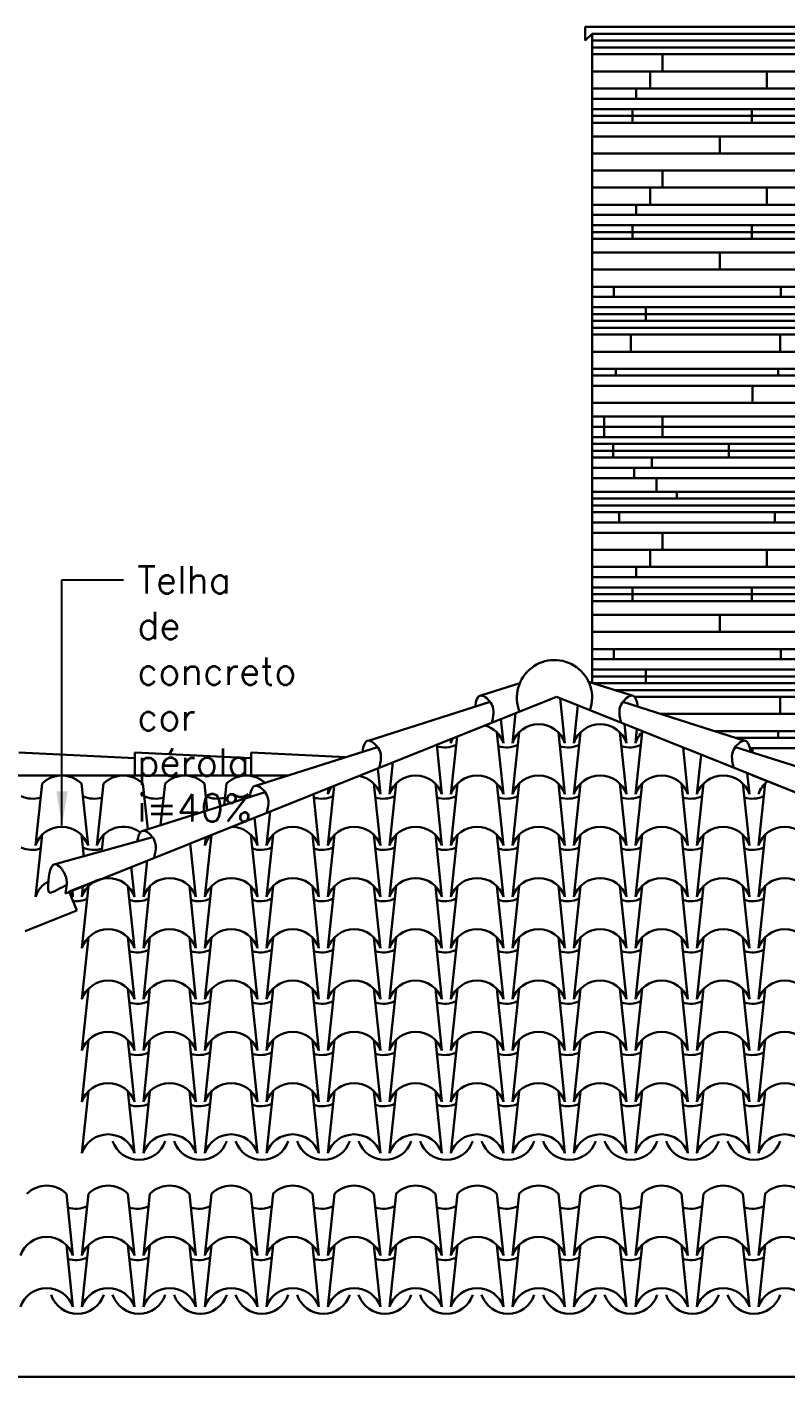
# Model space of a CAD drawing. Header units: millimetres. Extents: x -4228 to 27092, y -6721 to 984.
# Drawn here: x 23478.1 to 23699.9, y -2245 to -1850 of the extents above; entities that cross this region are included whole.
import ezdxf

# ---------------------------------------------------------------- set-up
doc = ezdxf.new("R2010")
doc.units = ezdxf.units.MM
doc.header["$LTSCALE"] = 50
for name, color, linetype in [('estruturametalica', 2, 'Continuous'), ('PAREDES3', 2, 'Continuous'), ('pedras', 2, 'Continuous'), ('PENA24', 24, 'Continuous'), ('PENA_01', 3, 'Continuous'), ('QLEADER', 7, 'Continuous'), ('telhas', 3, 'Continuous')]:
    doc.layers.add(name, color=color, linetype=linetype)
doc.styles.add('ROMANS', font='romans.shx')
doc.dimstyles.new('LEADER_50', dxfattribs={"dimscale": 0, "dimtxt": 8, "dimasz": 10, "dimexe": 10, "dimexo": 5, "dimgap": 4, "dimtad": 0, "dimdec": 0, "dimzin": 1, "dimdsep": 46, "dimtxsty": 'ROMANS', "dimcen": 10, "dimdle": 10, "dimclrd": 9, "dimclre": 9, "dimclrt": 7, "dimaunit": 1, "dimadec": 0, "dimazin": 0, "dimtm": 1e-09, "dimtfac": 1, "dimtdec": 0, "dimtmove": 2, "dimatfit": 3, "dimfxl": 1, "dimtolj": 1, "dimtzin": 0, "dimarcsym": 0})

msp = doc.modelspace()

# ---------------------------------------------------------------- linework, layer by layer
at = {"layer": 'estruturametalica', "color": 3, "linetype": 'Continuous', "lineweight": 30}
for p, q in [((23498.79, -2099.58), (23490.43, -2102.92)), ((23490.43, -2102.92), (23492.66, -2108.49)), ((23492.66, -2108.49), (23477.52, -2114.55))]:
    msp.add_line(p, q, dxfattribs=at)
at = {"layer": 'PAREDES3', "color": 3, "linetype": 'Continuous', "lineweight": 30}
msp.add_line((23475.52, -2244.96), (24080.52, -2244.96), dxfattribs=at)
at = {"layer": 'pedras', "color": 53, "linetype": 'Continuous', "lineweight": 30}
for p, q in [((23643.47, -1853.96), (24027.47, -1853.96)), ((23643.47, -1855.96), (24027.47, -1855.96)), ((23643.47, -1857.96), (24027.47, -1857.96)), ((23664.08, -1862.96), (23664.08, -1857.96)), ((23643.47, -1862.96), (24027.47, -1862.96)), ((23660.46, -1867.96), (23660.46, -1862.96)), ((23694.57, -1867.96), (23694.57, -1862.96)), ((23643.47, -1867.96), (24027.47, -1867.96)), ((23656.32, -1870.96), (23656.32, -1867.96)), ((23643.47, -1870.96), (24027.47, -1870.96)), ((23643.47, -1873.96), (24027.47, -1873.96)), ((23643.47, -1875.96), (24027.47, -1875.96)), ((23655.29, -1877.96), (23655.29, -1873.96)), ((23690.18, -1877.96), (23690.18, -1873.96)), ((23643.47, -1877.96), (24027.47, -1877.96)), ((23643.47, -1881.96), (24027.47, -1881.96)), ((23680.87, -1886.96), (23680.87, -1881.96)), ((23643.47, -1886.96), (24027.47, -1886.96)), ((23643.47, -1891.96), (24027.47, -1891.96)), ((23664.08, -1896.96), (23664.08, -1891.96)), ((23643.47, -1896.96), (24027.47, -1896.96)), ((23660.46, -1901.96), (23660.46, -1896.96)), ((23694.57, -1901.96), (23694.57, -1896.96)), ((23643.47, -1901.96), (24027.47, -1901.96)), ((23656.32, -1904.96), (23656.32, -1901.96)), ((23643.47, -1904.96), (24027.47, -1904.96)), ((23643.47, -1907.96), (24027.47, -1907.96)), ((23643.47, -1909.96), (24027.47, -1909.96)), ((23655.29, -1911.96), (23655.29, -1907.96)), ((23690.18, -1911.96), (23690.18, -1907.96)), ((23643.47, -1911.96), (24027.47, -1911.96)), ((23643.47, -1915.96), (24027.47, -1915.96)), ((23680.87, -1920.96), (23680.87, -1915.96)), ((23643.47, -1920.96), (24027.47, -1920.96)), ((23643.47, -1925.96), (24027.47, -1925.96)), ((23649.86, -1928.96), (23649.86, -1925.96)), ((23698.71, -1928.96), (23698.71, -1925.96)), ((23643.47, -1928.96), (24027.47, -1928.96)), ((23643.47, -1931.96), (24027.47, -1931.96)), ((23643.47, -1933.96), (24027.47, -1933.96)), ((23659.16, -1935.96), (23659.16, -1931.96)), ((23643.47, -1935.96), (24027.47, -1935.96)), ((23643.47, -1937.96), (24027.47, -1937.96)), ((23643.47, -1939.96), (24027.47, -1939.96)), ((23654.77, -1944.96), (23654.77, -1939.96)), ((23698.45, -1944.96), (23698.45, -1939.96)), ((23643.47, -1944.96), (24027.47, -1944.96)), ((23643.47, -1949.96), (24027.47, -1949.96)), ((23650.38, -1951.96), (23650.38, -1949.96)), ((23697.93, -1951.96), (23697.93, -1949.96)), ((23643.47, -1951.96), (24027.47, -1951.96)), ((23643.47, -1954.96), (24027.47, -1954.96)), ((23690.44, -1959.96), (23690.44, -1954.96)), ((23643.47, -1959.96), (24027.47, -1959.96)), ((23643.47, -1963.96), (24027.47, -1963.96)), ((23643.47, -1966.96), (24027.47, -1966.96)), ((23647.02, -1969.96), (23647.02, -1963.96)), ((23664.08, -1969.96), (23664.08, -1963.96)), ((23643.47, -1969.96), (24027.47, -1969.96)), ((23643.47, -1971.96), (24027.47, -1971.96)), ((23643.47, -1973.96), (24027.47, -1973.96)), ((23649.6, -1975.96), (23649.6, -1971.96)), ((23683.46, -1975.96), (23683.46, -1971.96)), ((23643.47, -1975.96), (24027.47, -1975.96)), ((23660.97, -1978.96), (23660.97, -1975.96)), ((23643.47, -1978.96), (24027.47, -1978.96)), ((23643.47, -1981.96), (24027.47, -1981.96)), ((23655.81, -1981.96), (23655.81, -1978.96)), ((23662.27, -1985.96), (23662.27, -1981.96)), ((23643.47, -1985.96), (24027.47, -1985.96)), ((23668.21, -1987.96), (23668.21, -1985.96)), ((23643.47, -1987.96), (24027.47, -1987.96)), ((23643.47, -1989.96), (24027.47, -1989.96)), ((23643.47, -1991.96), (24027.47, -1991.96)), ((23651.41, -1994.96), (23651.41, -1991.96)), ((23696.9, -1994.96), (23696.9, -1991.96)), ((23643.47, -1994.96), (24027.47, -1994.96)), ((23643.47, -1997.96), (24027.47, -1997.96)), ((23664.08, -2002.96), (23664.08, -1997.96)), ((23643.47, -2002.96), (24027.47, -2002.96)), ((23660.46, -2007.96), (23660.46, -2002.96)), ((23694.57, -2007.96), (23694.57, -2002.96)), ((23643.47, -2007.96), (24027.47, -2007.96)), ((23656.32, -2010.96), (23656.32, -2007.96)), ((23643.47, -2010.96), (24027.47, -2010.96)), ((23643.47, -2013.96), (24027.47, -2013.96)), ((23655.29, -2017.96), (23655.29, -2013.96)), ((23690.18, -2017.96), (23690.18, -2013.96)), ((23643.47, -2015.96), (24027.47, -2015.96)), ((23643.47, -2017.96), (24027.47, -2017.96)), ((23643.47, -2021.96), (24027.47, -2021.96)), ((23680.87, -2026.96), (23680.87, -2021.96)), ((23643.47, -2026.96), (24027.47, -2026.96)), ((23643.47, -2031.96), (24027.47, -2031.96)), ((23649.86, -2034.96), (23649.86, -2031.96)), ((23698.71, -2034.96), (23698.71, -2031.96)), ((23643.47, -2034.96), (24027.47, -2034.96)), ((23643.47, -2037.96), (24027.47, -2037.96)), ((23659.16, -2041.96), (23659.16, -2037.96)), ((23643.47, -2039.96), (24027.47, -2039.96)), ((23643.72, -2041.96), (24027.47, -2041.96)), ((23650.03, -2043.96), (24027.47, -2043.96)), ((23655.88, -2045.96), (24027.47, -2045.96)), ((23698.45, -2050.96), (23698.45, -2045.96)), ((23663.47, -2050.96), (24027.47, -2050.96)), ((23679.26, -2055.96), (24027.47, -2055.96)), ((23697.93, -2057.96), (23697.93, -2055.96)), ((23685.57, -2057.96), (24027.47, -2057.96)), ((23689.61, -2060.96), (24027.47, -2060.96)), ((23690.44, -2062.25), (23690.44, -2060.96))]:
    msp.add_line(p, q, dxfattribs=at)
at = {"layer": 'PENA24', "color": 3, "linetype": 'Continuous', "lineweight": 30}
msp.add_line((24085.52, -2226.96), (23633.02, -2045.96), dxfattribs=at)
msp.add_line((24085.52, -2226.96), (23633.02, -2045.96), dxfattribs=at)
at = {"layer": 'PENA24', "color": 3, "lineweight": 30}
for p, q in [((23634.12, -2046.4), (23635.52, -2059.46)), ((23639.3, -2048.47), (23638.12, -2059.46)), ((23616.77, -2052.46), (23617.52, -2059.46)), ((23621.05, -2050.75), (23620.12, -2059.46)), ((23652.93, -2053.93), (23653.52, -2059.46)), ((23603.93, -2057.6), (23602.12, -2074.46)), ((23615.58, -2056.35), (23617.52, -2074.46)), ((23622.06, -2056.35), (23620.12, -2074.46)), ((23633.58, -2056.35), (23635.52, -2074.46)), ((23640.06, -2056.35), (23638.12, -2074.46)), ((23651.58, -2056.35), (23653.52, -2074.46)), ((23656.56, -2055.38), (23656.12, -2059.46)), ((23658.06, -2056.35), (23656.12, -2074.46)), ((23597.97, -2059.98), (23599.52, -2074.46)), ((23602.25, -2058.27), (23602.12, -2059.46)), ((23670.06, -2060.78), (23671.52, -2074.46)), ((23585.12, -2065.12), (23584.12, -2074.46)), ((23585.12, -2065.12), (23584.12, -2074.46)), ((23675.36, -2062.9), (23674.12, -2074.46)), ((23580.71, -2066.89), (23581.52, -2074.46)), ((23688.86, -2068.3), (23689.52, -2074.46)), ((24085.52, -2226.96), (23690.52, -2068.96)), ((23482.46, -2071.35), (23480.52, -2089.46)), ((23493.98, -2071.35), (23495.92, -2089.46)), ((23500.46, -2071.35), (23498.52, -2089.46)), ((23511.98, -2071.35), (23513.41, -2084.69)), ((23518.46, -2071.35), (23517.16, -2083.5)), ((23529.98, -2071.35), (23530.82, -2079.17)), ((23536.46, -2071.35), (23535.79, -2077.6)), ((23567.99, -2071.97), (23566.12, -2089.46)), ((23567.99, -2071.97), (23566.12, -2089.46)), ((23566.32, -2072.64), (23566.12, -2074.46)), ((23566.32, -2072.64), (23566.12, -2074.46)), ((23579.58, -2071.35), (23581.52, -2089.46)), ((23586.06, -2071.35), (23584.12, -2089.46)), ((23586.06, -2071.35), (23584.12, -2089.46)), ((23597.58, -2071.35), (23599.52, -2089.46)), ((23604.06, -2071.35), (23602.12, -2089.46)), ((23615.58, -2071.35), (23617.52, -2089.46)), ((23622.06, -2071.35), (23620.12, -2089.46)), ((23633.58, -2071.35), (23635.52, -2089.46)), ((23640.06, -2071.35), (23638.12, -2089.46)), ((23651.58, -2071.35), (23653.52, -2089.46)), ((23658.06, -2071.35), (23656.12, -2089.46)), ((23669.58, -2071.35), (23671.52, -2089.46)), ((23676.06, -2071.35), (23674.12, -2089.46)), ((23687.58, -2071.35), (23689.52, -2089.46)), ((23694.06, -2071.35), (23692.12, -2089.46)), ((23561.91, -2074.41), (23563.52, -2089.46)), ((23544.65, -2081.31), (23545.52, -2089.46)), ((23549.19, -2079.5), (23548.12, -2089.46)), ((23549.19, -2079.5), (23548.12, -2089.46)), ((23482.46, -2086.35), (23480.52, -2104.46)), ((23493.98, -2086.35), (23494.65, -2092.62)), ((23500.46, -2086.35), (23499.98, -2090.82)), ((23525.85, -2088.83), (23527.52, -2104.46)), ((23532.06, -2086.35), (23530.12, -2104.46)), ((23530.38, -2087.02), (23530.12, -2089.46)), ((23543.58, -2086.35), (23545.52, -2104.46)), ((23550.06, -2086.35), (23548.12, -2104.46)), ((23550.06, -2086.35), (23548.12, -2104.46)), ((23561.58, -2086.35), (23563.52, -2104.46)), ((23568.06, -2086.35), (23566.12, -2104.46)), ((23568.06, -2086.35), (23566.12, -2104.46)), ((23579.58, -2086.35), (23581.52, -2104.46)), ((23586.06, -2086.35), (23584.12, -2104.46)), ((23586.06, -2086.35), (23584.12, -2104.46)), ((23597.58, -2086.35), (23599.52, -2104.46)), ((23604.06, -2086.35), (23602.12, -2104.46)), ((23615.58, -2086.35), (23617.52, -2104.46)), ((23622.06, -2086.35), (23620.12, -2104.46)), ((23633.58, -2086.35), (23635.52, -2104.46)), ((23640.06, -2086.35), (23638.12, -2104.46)), ((23651.58, -2086.35), (23653.52, -2104.46)), ((23658.06, -2086.35), (23656.12, -2104.46)), ((23669.58, -2086.35), (23671.52, -2104.46)), ((23676.06, -2086.35), (23674.12, -2104.46)), ((23687.58, -2086.35), (23689.52, -2104.46)), ((23694.06, -2086.35), (23692.12, -2104.46)), ((23508.59, -2095.74), (23509.52, -2104.46)), ((23513.25, -2093.87), (23512.12, -2104.46)), ((23513.25, -2093.87), (23512.12, -2104.46)), ((23496.06, -2101.35), (23494.12, -2119.46)), ((23496.06, -2101.35), (23494.12, -2119.46)), ((23494.45, -2101.39), (23494.12, -2104.46)), ((23494.45, -2101.39), (23494.12, -2104.46)), ((23507.58, -2101.35), (23509.52, -2119.46)), ((23514.06, -2101.35), (23512.12, -2119.46)), ((23514.06, -2101.35), (23512.12, -2119.46)), ((23525.58, -2101.35), (23527.52, -2119.46)), ((23532.06, -2101.35), (23530.12, -2119.46)), ((23543.58, -2101.35), (23545.52, -2119.46)), ((23550.06, -2101.35), (23548.12, -2119.46)), ((23550.06, -2101.35), (23548.12, -2119.46)), ((23561.58, -2101.35), (23563.52, -2119.46)), ((23568.06, -2101.35), (23566.12, -2119.46)), ((23568.06, -2101.35), (23566.12, -2119.46)), ((23579.58, -2101.35), (23581.52, -2119.46)), ((23586.06, -2101.35), (23584.12, -2119.46)), ((23586.06, -2101.35), (23584.12, -2119.46)), ((23597.58, -2101.35), (23599.52, -2119.46)), ((23604.06, -2101.35), (23602.12, -2119.46)), ((23615.58, -2101.35), (23617.52, -2119.46)), ((23622.06, -2101.35), (23620.12, -2119.46)), ((23633.58, -2101.35), (23635.52, -2119.46)), ((23640.06, -2101.35), (23638.12, -2119.46)), ((23651.58, -2101.35), (23653.52, -2119.46)), ((23658.06, -2101.35), (23656.12, -2119.46)), ((23669.58, -2101.35), (23671.52, -2119.46)), ((23676.06, -2101.35), (23674.12, -2119.46)), ((23687.58, -2101.35), (23689.52, -2119.46)), ((23694.06, -2101.35), (23692.12, -2119.46)), ((23491.33, -2102.64), (23491.52, -2104.46)), ((23496.06, -2116.35), (23494.12, -2134.46)), ((23496.06, -2116.35), (23494.12, -2134.46)), ((23507.58, -2116.35), (23509.52, -2134.46)), ((23514.06, -2116.35), (23512.12, -2134.46)), ((23514.06, -2116.35), (23512.12, -2134.46)), ((23525.58, -2116.35), (23527.52, -2134.46)), ((23532.06, -2116.35), (23530.12, -2134.46)), ((23543.58, -2116.35), (23545.52, -2134.46)), ((23550.06, -2116.35), (23548.12, -2134.46)), ((23550.06, -2116.35), (23548.12, -2134.46)), ((23561.58, -2116.35), (23563.52, -2134.46)), ((23568.06, -2116.35), (23566.12, -2134.46)), ((23568.06, -2116.35), (23566.12, -2134.46)), ((23579.58, -2116.35), (23581.52, -2134.46)), ((23586.06, -2116.35), (23584.12, -2134.46)), ((23586.06, -2116.35), (23584.12, -2134.46)), ((23597.58, -2116.35), (23599.52, -2134.46)), ((23604.06, -2116.35), (23602.12, -2134.46)), ((23615.58, -2116.35), (23617.52, -2134.46)), ((23622.06, -2116.35), (23620.12, -2134.46)), ((23633.58, -2116.35), (23635.52, -2134.46)), ((23640.06, -2116.35), (23638.12, -2134.46)), ((23651.58, -2116.35), (23653.52, -2134.46)), ((23658.06, -2116.35), (23656.12, -2134.46)), ((23669.58, -2116.35), (23671.52, -2134.46)), ((23676.06, -2116.35), (23674.12, -2134.46)), ((23687.58, -2116.35), (23689.52, -2134.46)), ((23694.06, -2116.35), (23692.12, -2134.46)), ((23496.06, -2131.35), (23494.12, -2149.46)), ((23496.06, -2131.35), (23494.12, -2149.46)), ((23507.58, -2131.35), (23509.52, -2149.46)), ((23514.06, -2131.35), (23512.12, -2149.46)), ((23514.06, -2131.35), (23512.12, -2149.46)), ((23525.58, -2131.35), (23527.52, -2149.46)), ((23532.06, -2131.35), (23530.12, -2149.46)), ((23543.58, -2131.35), (23545.52, -2149.46)), ((23550.06, -2131.35), (23548.12, -2149.46)), ((23550.06, -2131.35), (23548.12, -2149.46)), ((23561.58, -2131.35), (23563.52, -2149.46)), ((23568.06, -2131.35), (23566.12, -2149.46)), ((23568.06, -2131.35), (23566.12, -2149.46)), ((23579.58, -2131.35), (23581.52, -2149.46)), ((23586.06, -2131.35), (23584.12, -2149.46)), ((23586.06, -2131.35), (23584.12, -2149.46)), ((23597.58, -2131.35), (23599.52, -2149.46)), ((23604.06, -2131.35), (23602.12, -2149.46)), ((23615.58, -2131.35), (23617.52, -2149.46)), ((23622.06, -2131.35), (23620.12, -2149.46)), ((23633.58, -2131.35), (23635.52, -2149.46)), ((23640.06, -2131.35), (23638.12, -2149.46)), ((23651.58, -2131.35), (23653.52, -2149.46)), ((23658.06, -2131.35), (23656.12, -2149.46)), ((23669.58, -2131.35), (23671.52, -2149.46)), ((23676.06, -2131.35), (23674.12, -2149.46)), ((23687.58, -2131.35), (23689.52, -2149.46)), ((23694.06, -2131.35), (23692.12, -2149.46)), ((23496.06, -2146.35), (23494.12, -2164.46)), ((23496.06, -2146.35), (23494.12, -2164.46)), ((23507.58, -2146.35), (23509.52, -2164.46)), ((23514.06, -2146.35), (23512.12, -2164.46)), ((23514.06, -2146.35), (23512.12, -2164.46)), ((23525.58, -2146.35), (23527.52, -2164.46)), ((23532.06, -2146.35), (23530.12, -2164.46)), ((23543.58, -2146.35), (23545.52, -2164.46)), ((23550.06, -2146.35), (23548.12, -2164.46)), ((23550.06, -2146.35), (23548.12, -2164.46)), ((23561.58, -2146.35), (23563.52, -2164.46)), ((23568.06, -2146.35), (23566.12, -2164.46)), ((23568.06, -2146.35), (23566.12, -2164.46)), ((23579.58, -2146.35), (23581.52, -2164.46)), ((23586.06, -2146.35), (23584.12, -2164.46)), ((23586.06, -2146.35), (23584.12, -2164.46)), ((23597.58, -2146.35), (23599.52, -2164.46)), ((23604.06, -2146.35), (23602.12, -2164.46)), ((23615.58, -2146.35), (23617.52, -2164.46)), ((23622.06, -2146.35), (23620.12, -2164.46)), ((23633.58, -2146.35), (23635.52, -2164.46)), ((23640.06, -2146.35), (23638.12, -2164.46)), ((23651.58, -2146.35), (23653.52, -2164.46)), ((23658.06, -2146.35), (23656.12, -2164.46)), ((23669.58, -2146.35), (23671.52, -2164.46)), ((23676.06, -2146.35), (23674.12, -2164.46)), ((23687.58, -2146.35), (23689.52, -2164.46)), ((23694.06, -2146.35), (23692.12, -2164.46)), ((23496.06, -2161.35), (23494.12, -2179.46)), ((23496.06, -2161.35), (23494.12, -2179.46)), ((23507.58, -2161.35), (23509.52, -2179.46)), ((23514.06, -2161.35), (23512.12, -2179.46)), ((23514.06, -2161.35), (23512.12, -2179.46)), ((23525.58, -2161.35), (23527.52, -2179.46)), ((23532.06, -2161.35), (23530.12, -2179.46)), ((23543.58, -2161.35), (23545.52, -2179.46)), ((23550.06, -2161.35), (23548.12, -2179.46)), ((23550.06, -2161.35), (23548.12, -2179.46)), ((23561.58, -2161.35), (23563.52, -2179.46)), ((23568.06, -2161.35), (23566.12, -2179.46)), ((23568.06, -2161.35), (23566.12, -2179.46)), ((23579.58, -2161.35), (23581.52, -2179.46)), ((23586.06, -2161.35), (23584.12, -2179.46)), ((23586.06, -2161.35), (23584.12, -2179.46)), ((23597.58, -2161.35), (23599.52, -2179.46)), ((23604.06, -2161.35), (23602.12, -2179.46)), ((23615.58, -2161.35), (23617.52, -2179.46)), ((23622.06, -2161.35), (23620.12, -2179.46)), ((23633.58, -2161.35), (23635.52, -2179.46)), ((23640.06, -2161.35), (23638.12, -2179.46)), ((23651.58, -2161.35), (23653.52, -2179.46)), ((23658.06, -2161.35), (23656.12, -2179.46)), ((23669.58, -2161.35), (23671.52, -2179.46)), ((23676.06, -2161.35), (23674.12, -2179.46)), ((23687.58, -2161.35), (23689.52, -2179.46)), ((23694.06, -2161.35), (23692.12, -2179.46)), ((23489.58, -2191.35), (23491.52, -2209.46)), ((23496.06, -2191.35), (23494.12, -2209.46)), ((23496.06, -2191.35), (23494.12, -2209.46)), ((23507.58, -2191.35), (23509.52, -2209.46)), ((23514.06, -2191.35), (23512.12, -2209.46)), ((23514.06, -2191.35), (23512.12, -2209.46)), ((23525.58, -2191.35), (23527.52, -2209.46)), ((23532.06, -2191.35), (23530.12, -2209.46)), ((23543.58, -2191.35), (23545.52, -2209.46)), ((23550.06, -2191.35), (23548.12, -2209.46)), ((23550.06, -2191.35), (23548.12, -2209.46)), ((23561.58, -2191.35), (23563.52, -2209.46)), ((23568.06, -2191.35), (23566.12, -2209.46)), ((23568.06, -2191.35), (23566.12, -2209.46)), ((23579.58, -2191.35), (23581.52, -2209.46)), ((23586.06, -2191.35), (23584.12, -2209.46)), ((23586.06, -2191.35), (23584.12, -2209.46)), ((23597.58, -2191.35), (23599.52, -2209.46)), ((23604.06, -2191.35), (23602.12, -2209.46)), ((23615.58, -2191.35), (23617.52, -2209.46)), ((23622.06, -2191.35), (23620.12, -2209.46)), ((23633.58, -2191.35), (23635.52, -2209.46)), ((23640.06, -2191.35), (23638.12, -2209.46)), ((23651.58, -2191.35), (23653.52, -2209.46)), ((23658.06, -2191.35), (23656.12, -2209.46)), ((23669.58, -2191.35), (23671.52, -2209.46)), ((23676.06, -2191.35), (23674.12, -2209.46)), ((23687.58, -2191.35), (23689.52, -2209.46)), ((23694.06, -2191.35), (23692.12, -2209.46)), ((23489.58, -2206.35), (23491.52, -2224.46)), ((23496.06, -2206.35), (23494.12, -2224.46)), ((23496.06, -2206.35), (23494.12, -2224.46)), ((23507.58, -2206.35), (23509.52, -2224.46)), ((23514.06, -2206.35), (23512.12, -2224.46)), ((23514.06, -2206.35), (23512.12, -2224.46)), ((23525.58, -2206.35), (23527.52, -2224.46)), ((23532.06, -2206.35), (23530.12, -2224.46)), ((23543.58, -2206.35), (23545.52, -2224.46)), ((23550.06, -2206.35), (23548.12, -2224.46)), ((23550.06, -2206.35), (23548.12, -2224.46)), ((23561.58, -2206.35), (23563.52, -2224.46)), ((23568.06, -2206.35), (23566.12, -2224.46)), ((23568.06, -2206.35), (23566.12, -2224.46)), ((23579.58, -2206.35), (23581.52, -2224.46)), ((23586.06, -2206.35), (23584.12, -2224.46)), ((23586.06, -2206.35), (23584.12, -2224.46)), ((23597.58, -2206.35), (23599.52, -2224.46)), ((23604.06, -2206.35), (23602.12, -2224.46)), ((23615.58, -2206.35), (23617.52, -2224.46)), ((23622.06, -2206.35), (23620.12, -2224.46)), ((23633.58, -2206.35), (23635.52, -2224.46)), ((23640.06, -2206.35), (23638.12, -2224.46)), ((23651.58, -2206.35), (23653.52, -2224.46)), ((23658.06, -2206.35), (23656.12, -2224.46)), ((23669.58, -2206.35), (23671.52, -2224.46)), ((23676.06, -2206.35), (23674.12, -2224.46)), ((23687.58, -2206.35), (23689.52, -2224.46)), ((23694.06, -2206.35), (23692.12, -2224.46))]:
    msp.add_line(p, q, dxfattribs=at)
for centre, radius, start, end in [((23627.82, -2062.1), 8.14, 18.9246, 161.0754), ((23645.82, -2062.1), 8.14, 18.9246, 161.0754), ((23609.82, -2062.1), 8.14, 18.9246, 73.2892), ((23663.82, -2062.1), 8.14, 132.3673, 161.0754), ((23600.4, -2053.32), 7.44, 251.3114, 296.0766), ((23609.82, -2062.1), 8.14, 150.3136, 161.0754), ((23618.4, -2053.32), 7.44, 251.3114, 296.0766), ((23636.4, -2053.32), 7.44, 251.3114, 296.0766), ((23654.4, -2053.32), 7.44, 251.3114, 296.0766), ((23488.22, -2077.1), 8.14, 44.9328, 135.0672), ((23506.22, -2077.1), 8.14, 44.9328, 135.0672), ((23524.22, -2077.1), 8.14, 44.9328, 135.0672), ((23542.22, -2077.1), 8.14, 44.9328, 135.0672), ((23573.82, -2077.1), 8.14, 18.9246, 80.1126), ((23591.82, -2077.1), 8.14, 18.9246, 161.0754), ((23609.82, -2077.1), 8.14, 18.9246, 161.0754), ((23627.82, -2077.1), 8.14, 18.9246, 161.0754), ((23645.82, -2077.1), 8.14, 18.9246, 161.0754), ((23663.82, -2077.1), 8.14, 18.9246, 161.0754), ((23681.82, -2077.1), 8.14, 18.9246, 161.0754), ((23573.82, -2077.1), 8.14, 143.4902, 161.0754), ((23699.82, -2077.1), 8.14, 127.9229, 161.0754), ((23479.65, -2068.32), 7.44, 243.9234, 288.6886), ((23497.65, -2068.32), 7.44, 243.9234, 288.6886), ((23515.65, -2068.32), 7.44, 243.9234, 288.6886), ((23533.65, -2068.32), 7.44, 243.9234, 288.6886), ((23564.4, -2068.32), 7.44, 251.3114, 296.0766), ((23582.4, -2068.32), 7.44, 251.3114, 296.0766), ((23600.4, -2068.32), 7.44, 251.3114, 296.0766), ((23618.4, -2068.32), 7.44, 251.3114, 296.0766), ((23636.4, -2068.32), 7.44, 251.3114, 296.0766), ((23654.4, -2068.32), 7.44, 251.3114, 296.0766), ((23672.4, -2068.32), 7.44, 251.3114, 296.0766), ((23690.4, -2068.32), 7.44, 251.3114, 296.0766), ((23488.22, -2092.1), 8.14, 18.9246, 161.0754), ((23506.22, -2092.1), 8.14, 52.4122, 161.0754), ((23537.82, -2092.1), 8.14, 18.9246, 88.6329), ((23555.82, -2092.1), 8.14, 18.9246, 161.0754), ((23573.82, -2092.1), 8.14, 18.9246, 161.0754), ((23591.82, -2092.1), 8.14, 18.9246, 161.0754), ((23609.82, -2092.1), 8.14, 18.9246, 161.0754), ((23627.82, -2092.1), 8.14, 18.9246, 161.0754), ((23645.82, -2092.1), 8.14, 18.9246, 161.0754), ((23663.82, -2092.1), 8.14, 18.9246, 161.0754), ((23681.82, -2092.1), 8.14, 18.9246, 161.0754), ((23699.82, -2092.1), 8.14, 18.9246, 161.0754), ((23537.82, -2092.1), 8.14, 134.9699, 161.0754), ((23479.65, -2083.32), 7.44, 243.9234, 288.6886), ((23497.65, -2083.32), 7.44, 243.9234, 288.6886), ((23497.65, -2083.32), 7.44, 243.9234, 288.6886), ((23546.4, -2083.32), 7.44, 251.3114, 296.0766), ((23564.4, -2083.32), 7.44, 251.3114, 296.0766), ((23582.4, -2083.32), 7.44, 251.3114, 296.0766), ((23600.4, -2083.32), 7.44, 251.3114, 296.0766), ((23618.4, -2083.32), 7.44, 251.3114, 296.0766), ((23636.4, -2083.32), 7.44, 251.3114, 296.0766), ((23654.4, -2083.32), 7.44, 251.3114, 296.0766), ((23672.4, -2083.32), 7.44, 251.3114, 296.0766), ((23690.4, -2083.32), 7.44, 251.3114, 296.0766), ((23488.22, -2107.1), 8.14, 118.5742, 161.0754), ((23501.82, -2107.1), 8.14, 18.9246, 161.0754), ((23519.82, -2107.1), 8.14, 18.9246, 161.0754), ((23537.82, -2107.1), 8.14, 18.9246, 161.0754), ((23555.82, -2107.1), 8.14, 18.9246, 161.0754), ((23573.82, -2107.1), 8.14, 18.9246, 161.0754), ((23591.82, -2107.1), 8.14, 18.9246, 161.0754), ((23609.82, -2107.1), 8.14, 18.9246, 161.0754), ((23627.82, -2107.1), 8.14, 18.9246, 161.0754), ((23645.82, -2107.1), 8.14, 18.9246, 161.0754), ((23663.82, -2107.1), 8.14, 18.9246, 161.0754), ((23681.82, -2107.1), 8.14, 18.9246, 161.0754), ((23699.82, -2107.1), 8.14, 18.9246, 161.0754), ((23483.82, -2107.1), 8.14, 18.9246, 31.3877), ((23492.4, -2098.32), 7.44, 263.4297, 296.0766), ((23510.4, -2098.32), 7.44, 251.3114, 296.0766), ((23528.4, -2098.32), 7.44, 251.3114, 296.0766), ((23546.4, -2098.32), 7.44, 251.3114, 296.0766), ((23564.4, -2098.32), 7.44, 251.3114, 296.0766), ((23582.4, -2098.32), 7.44, 251.3114, 296.0766), ((23600.4, -2098.32), 7.44, 251.3114, 296.0766), ((23618.4, -2098.32), 7.44, 251.3114, 296.0766), ((23636.4, -2098.32), 7.44, 251.3114, 296.0766), ((23654.4, -2098.32), 7.44, 251.3114, 296.0766), ((23672.4, -2098.32), 7.44, 251.3114, 296.0766), ((23690.4, -2098.32), 7.44, 251.3114, 296.0766), ((23501.82, -2122.1), 8.14, 18.9246, 161.0754), ((23519.82, -2122.1), 8.14, 18.9246, 161.0754), ((23537.82, -2122.1), 8.14, 18.9246, 161.0754), ((23555.82, -2122.1), 8.14, 18.9246, 161.0754), ((23573.82, -2122.1), 8.14, 18.9246, 161.0754), ((23591.82, -2122.1), 8.14, 18.9246, 161.0754), ((23609.82, -2122.1), 8.14, 18.9246, 161.0754), ((23627.82, -2122.1), 8.14, 18.9246, 161.0754), ((23645.82, -2122.1), 8.14, 18.9246, 161.0754), ((23663.82, -2122.1), 8.14, 18.9246, 161.0754), ((23681.82, -2122.1), 8.14, 18.9246, 161.0754), ((23699.82, -2122.1), 8.14, 18.9246, 161.0754), ((23510.4, -2113.32), 7.44, 251.3114, 296.0766), ((23528.4, -2113.32), 7.44, 251.3114, 296.0766), ((23546.4, -2113.32), 7.44, 251.3114, 296.0766), ((23564.4, -2113.32), 7.44, 251.3114, 296.0766), ((23582.4, -2113.32), 7.44, 251.3114, 296.0766), ((23600.4, -2113.32), 7.44, 251.3114, 296.0766), ((23618.4, -2113.32), 7.44, 251.3114, 296.0766), ((23636.4, -2113.32), 7.44, 251.3114, 296.0766), ((23654.4, -2113.32), 7.44, 251.3114, 296.0766), ((23672.4, -2113.32), 7.44, 251.3114, 296.0766), ((23690.4, -2113.32), 7.44, 251.3114, 296.0766), ((23501.82, -2137.1), 8.14, 18.9246, 161.0754), ((23519.82, -2137.1), 8.14, 18.9246, 161.0754), ((23537.82, -2137.1), 8.14, 18.9246, 161.0754), ((23555.82, -2137.1), 8.14, 18.9246, 161.0754), ((23573.82, -2137.1), 8.14, 18.9246, 161.0754), ((23591.82, -2137.1), 8.14, 18.9246, 161.0754), ((23609.82, -2137.1), 8.14, 18.9246, 161.0754), ((23627.82, -2137.1), 8.14, 18.9246, 161.0754), ((23645.82, -2137.1), 8.14, 18.9246, 161.0754), ((23663.82, -2137.1), 8.14, 18.9246, 161.0754), ((23681.82, -2137.1), 8.14, 18.9246, 161.0754), ((23699.82, -2137.1), 8.14, 18.9246, 161.0754), ((23510.4, -2128.32), 7.44, 251.3114, 296.0766), ((23528.4, -2128.32), 7.44, 251.3114, 296.0766), ((23546.4, -2128.32), 7.44, 251.3114, 296.0766), ((23564.4, -2128.32), 7.44, 251.3114, 296.0766), ((23582.4, -2128.32), 7.44, 251.3114, 296.0766), ((23600.4, -2128.32), 7.44, 251.3114, 296.0766), ((23618.4, -2128.32), 7.44, 251.3114, 296.0766), ((23636.4, -2128.32), 7.44, 251.3114, 296.0766), ((23654.4, -2128.32), 7.44, 251.3114, 296.0766), ((23672.4, -2128.32), 7.44, 251.3114, 296.0766), ((23690.4, -2128.32), 7.44, 251.3114, 296.0766), ((23501.82, -2152.1), 8.14, 18.9246, 161.0754), ((23519.82, -2152.1), 8.14, 18.9246, 161.0754), ((23537.82, -2152.1), 8.14, 18.9246, 161.0754), ((23555.82, -2152.1), 8.14, 18.9246, 161.0754), ((23573.82, -2152.1), 8.14, 18.9246, 161.0754), ((23591.82, -2152.1), 8.14, 18.9246, 161.0754), ((23609.82, -2152.1), 8.14, 18.9246, 161.0754), ((23627.82, -2152.1), 8.14, 18.9246, 161.0754), ((23645.82, -2152.1), 8.14, 18.9246, 161.0754), ((23663.82, -2152.1), 8.14, 18.9246, 161.0754), ((23681.82, -2152.1), 8.14, 18.9246, 161.0754), ((23699.82, -2152.1), 8.14, 18.9246, 161.0754), ((23510.4, -2143.32), 7.44, 251.3114, 296.0766), ((23528.4, -2143.32), 7.44, 251.3114, 296.0766), ((23546.4, -2143.32), 7.44, 251.3114, 296.0766), ((23564.4, -2143.32), 7.44, 251.3114, 296.0766), ((23582.4, -2143.32), 7.44, 251.3114, 296.0766), ((23600.4, -2143.32), 7.44, 251.3114, 296.0766), ((23618.4, -2143.32), 7.44, 251.3114, 296.0766), ((23636.4, -2143.32), 7.44, 251.3114, 296.0766), ((23654.4, -2143.32), 7.44, 251.3114, 296.0766), ((23672.4, -2143.32), 7.44, 251.3114, 296.0766), ((23690.4, -2143.32), 7.44, 251.3114, 296.0766), ((23501.82, -2167.1), 8.14, 18.9246, 161.0754), ((23519.82, -2167.1), 8.14, 18.9246, 161.0754), ((23537.82, -2167.1), 8.14, 18.9246, 161.0754), ((23555.82, -2167.1), 8.14, 18.9246, 161.0754), ((23573.82, -2167.1), 8.14, 18.9246, 161.0754), ((23591.82, -2167.1), 8.14, 18.9246, 161.0754), ((23609.82, -2167.1), 8.14, 18.9246, 161.0754), ((23627.82, -2167.1), 8.14, 18.9246, 161.0754), ((23645.82, -2167.1), 8.14, 18.9246, 161.0754), ((23663.82, -2167.1), 8.14, 18.9246, 161.0754), ((23681.82, -2167.1), 8.14, 18.9246, 161.0754), ((23699.82, -2167.1), 8.14, 18.9246, 161.0754), ((23510.4, -2158.32), 7.44, 251.3114, 296.0766), ((23528.4, -2158.32), 7.44, 251.3114, 296.0766), ((23546.4, -2158.32), 7.44, 251.3114, 296.0766), ((23564.4, -2158.32), 7.44, 251.3114, 296.0766), ((23582.4, -2158.32), 7.44, 251.3114, 296.0766), ((23600.4, -2158.32), 7.44, 251.3114, 296.0766), ((23618.4, -2158.32), 7.44, 251.3114, 296.0766), ((23636.4, -2158.32), 7.44, 251.3114, 296.0766), ((23654.4, -2158.32), 7.44, 251.3114, 296.0766), ((23672.4, -2158.32), 7.44, 251.3114, 296.0766), ((23690.4, -2158.32), 7.44, 251.3114, 296.0766), ((23501.82, -2182.1), 8.14, 18.9246, 161.0754), ((23510.82, -2173.32), 8.14, 198.9246, 341.0754), ((23519.82, -2182.1), 8.14, 18.9246, 161.0754), ((23528.82, -2173.32), 8.14, 198.9246, 341.0754), ((23537.82, -2182.1), 8.14, 18.9246, 161.0754), ((23546.82, -2173.32), 8.14, 198.9246, 341.0754), ((23555.82, -2182.1), 8.14, 18.9246, 161.0754), ((23564.82, -2173.32), 8.14, 198.9246, 341.0754), ((23573.82, -2182.1), 8.14, 18.9246, 161.0754), ((23582.82, -2173.32), 8.14, 198.9246, 341.0754), ((23591.82, -2182.1), 8.14, 18.9246, 161.0754), ((23600.82, -2173.32), 8.14, 198.9246, 341.0754), ((23609.82, -2182.1), 8.14, 18.9246, 161.0754), ((23618.82, -2173.32), 8.14, 198.9246, 341.0754), ((23627.82, -2182.1), 8.14, 18.9246, 161.0754), ((23636.82, -2173.32), 8.14, 198.9246, 341.0754), ((23645.82, -2182.1), 8.14, 18.9246, 161.0754), ((23654.82, -2173.32), 8.14, 198.9246, 341.0754), ((23663.82, -2182.1), 8.14, 18.9246, 161.0754), ((23672.82, -2173.32), 8.14, 198.9246, 341.0754), ((23681.82, -2182.1), 8.14, 18.9246, 161.0754), ((23690.82, -2173.32), 8.14, 198.9246, 341.0754), ((23699.82, -2182.1), 8.14, 18.9246, 161.0754), ((23483.82, -2197.1), 8.14, 44.9328, 135.0672), ((23501.82, -2197.1), 8.14, 44.9328, 135.0672), ((23519.82, -2197.1), 8.14, 44.9328, 135.0672), ((23537.82, -2197.1), 8.14, 44.9328, 135.0672), ((23555.82, -2197.1), 8.14, 44.9328, 135.0672), ((23573.82, -2197.1), 8.14, 44.9328, 135.0672), ((23591.82, -2197.1), 8.14, 44.9328, 135.0672), ((23609.82, -2197.1), 8.14, 44.9328, 135.0672), ((23627.82, -2197.1), 8.14, 44.9328, 135.0672), ((23645.82, -2197.1), 8.14, 44.9328, 135.0672), ((23663.82, -2197.1), 8.14, 44.9328, 135.0672), ((23681.82, -2197.1), 8.14, 44.9328, 135.0672), ((23699.82, -2197.1), 8.14, 44.9328, 135.0672), ((23492.4, -2188.32), 7.44, 251.3114, 296.0766), ((23510.4, -2188.32), 7.44, 251.3114, 296.0766), ((23510.4, -2188.32), 7.44, 251.3114, 296.0766), ((23528.4, -2188.32), 7.44, 251.3114, 296.0766), ((23528.4, -2188.32), 7.44, 251.3114, 296.0766), ((23546.4, -2188.32), 7.44, 251.3114, 296.0766), ((23546.4, -2188.32), 7.44, 251.3114, 296.0766), ((23564.4, -2188.32), 7.44, 251.3114, 296.0766), ((23582.4, -2188.32), 7.44, 251.3114, 296.0766), ((23582.4, -2188.32), 7.44, 251.3114, 296.0766), ((23600.4, -2188.32), 7.44, 251.3114, 296.0766), ((23600.4, -2188.32), 7.44, 251.3114, 296.0766), ((23618.4, -2188.32), 7.44, 251.3114, 296.0766), ((23618.4, -2188.32), 7.44, 251.3114, 296.0766), ((23636.4, -2188.32), 7.44, 251.3114, 296.0766), ((23654.4, -2188.32), 7.44, 251.3114, 296.0766), ((23654.4, -2188.32), 7.44, 251.3114, 296.0766), ((23672.4, -2188.32), 7.44, 251.3114, 296.0766), ((23672.4, -2188.32), 7.44, 251.3114, 296.0766), ((23690.4, -2188.32), 7.44, 251.3114, 296.0766), ((23690.4, -2188.32), 7.44, 251.3114, 296.0766), ((23483.82, -2212.1), 8.14, 18.9246, 161.0754), ((23501.82, -2212.1), 8.14, 18.9246, 161.0754), ((23519.82, -2212.1), 8.14, 18.9246, 161.0754), ((23537.82, -2212.1), 8.14, 18.9246, 161.0754), ((23555.82, -2212.1), 8.14, 18.9246, 161.0754), ((23573.82, -2212.1), 8.14, 18.9246, 161.0754), ((23591.82, -2212.1), 8.14, 18.9246, 161.0754), ((23609.82, -2212.1), 8.14, 18.9246, 161.0754), ((23627.82, -2212.1), 8.14, 18.9246, 161.0754), ((23645.82, -2212.1), 8.14, 18.9246, 161.0754), ((23663.82, -2212.1), 8.14, 18.9246, 161.0754), ((23681.82, -2212.1), 8.14, 18.9246, 161.0754), ((23699.82, -2212.1), 8.14, 18.9246, 161.0754), ((23492.4, -2203.32), 7.44, 251.3114, 296.0766), ((23510.4, -2203.32), 7.44, 251.3114, 296.0766), ((23528.4, -2203.32), 7.44, 251.3114, 296.0766), ((23546.4, -2203.32), 7.44, 251.3114, 296.0766), ((23564.4, -2203.32), 7.44, 251.3114, 296.0766), ((23582.4, -2203.32), 7.44, 251.3114, 296.0766), ((23600.4, -2203.32), 7.44, 251.3114, 296.0766), ((23618.4, -2203.32), 7.44, 251.3114, 296.0766), ((23636.4, -2203.32), 7.44, 251.3114, 296.0766), ((23654.4, -2203.32), 7.44, 251.3114, 296.0766), ((23672.4, -2203.32), 7.44, 251.3114, 296.0766), ((23690.4, -2203.32), 7.44, 251.3114, 296.0766), ((23483.82, -2227.1), 8.14, 18.9246, 161.0754), ((23501.82, -2227.1), 8.14, 18.9246, 161.0754), ((23519.82, -2227.1), 8.14, 18.9246, 161.0754), ((23537.82, -2227.1), 8.14, 18.9246, 161.0754), ((23555.82, -2227.1), 8.14, 18.9246, 161.0754), ((23573.82, -2227.1), 8.14, 18.9246, 161.0754), ((23591.82, -2227.1), 8.14, 18.9246, 161.0754), ((23609.82, -2227.1), 8.14, 18.9246, 161.0754), ((23627.82, -2227.1), 8.14, 18.9246, 161.0754), ((23645.82, -2227.1), 8.14, 18.9246, 161.0754), ((23663.82, -2227.1), 8.14, 18.9246, 161.0754), ((23681.82, -2227.1), 8.14, 18.9246, 161.0754), ((23699.82, -2227.1), 8.14, 18.9246, 161.0754), ((23492.82, -2218.32), 8.14, 198.9246, 341.0754), ((23510.82, -2218.32), 8.14, 198.9246, 341.0754), ((23528.82, -2218.32), 8.14, 198.9246, 341.0754), ((23546.82, -2218.32), 8.14, 198.9246, 341.0754), ((23564.82, -2218.32), 8.14, 198.9246, 341.0754), ((23582.82, -2218.32), 8.14, 198.9246, 341.0754), ((23600.82, -2218.32), 8.14, 198.9246, 341.0754), ((23618.82, -2218.32), 8.14, 198.9246, 341.0754), ((23636.82, -2218.32), 8.14, 198.9246, 341.0754), ((23654.82, -2218.32), 8.14, 198.9246, 341.0754), ((23672.82, -2218.32), 8.14, 198.9246, 341.0754), ((23690.82, -2218.32), 8.14, 198.9246, 341.0754)]:
    msp.add_arc(centre, radius, start, end, dxfattribs=at)
at = {"layer": 'PENA_01', "linetype": 'Continuous', "lineweight": 30}
for p, q in [((23641.47, -1849.96), (24029.47, -1849.96)), ((23641.47, -1849.96), (23641.47, -1853.96)), ((23641.47, -1853.96), (23643.47, -1851.96)), ((23643.47, -2041.88), (23643.47, -1851.96)), ((23643.47, -1851.96), (24027.47, -1851.96))]:
    msp.add_line(p, q, dxfattribs=at)
at = {"layer": 'telhas', "linetype": 'Continuous', "lineweight": 30}
for p, q in [((23610.84, -2045.6), (23622.3, -2041.97)), ((23655.2, -2045.6), (23642.43, -2041.55)), ((23489.3, -2103.45), (23633.02, -2045.96)), ((23577.89, -2058.78), (23613.61, -2047.46)), ((23688.15, -2058.78), (23652.43, -2047.46)), ((23544.94, -2071.96), (23580.66, -2060.64)), ((23721.1, -2071.96), (23685.38, -2060.64)), ((23509.64, -2063.89), (23475.64, -2062.27)), ((23543.64, -2063.89), (23509.64, -2062.27)), ((23509.64, -2062.27), (23509.64, -2068.96)), ((23571.35, -2063.59), (23543.64, -2062.27)), ((23543.64, -2062.27), (23543.64, -2068.96)), ((23554.4, -2068.96), (23475.52, -2068.96)), ((23512, -2085.14), (23547.72, -2073.82)), ((23486.29, -2094.95), (23514.77, -2087))]:
    msp.add_line(p, q, dxfattribs=at)
msp.add_arc((23632.45, -2046.19), 11, 340.3922, 201.8014, dxfattribs=at)
for points in [[(23614.1, -2053.53), (23614.54, -2051.74), (23615.31, -2048.57), (23610.36, -2044.19), (23609.4, -2047.12), (23609.2, -2048.9)], [(23651.94, -2053.53), (23651.5, -2051.74), (23650.73, -2048.57), (23655.68, -2044.19), (23656.64, -2047.12), (23656.84, -2048.9)], [(23581.15, -2066.71), (23581.59, -2064.92), (23582.36, -2061.75), (23577.42, -2057.37), (23576.46, -2060.3), (23576.25, -2062.08)], [(23684.89, -2066.71), (23684.45, -2064.92), (23683.68, -2061.75), (23688.63, -2057.37), (23689.59, -2060.3), (23689.79, -2062.08)], [(23548.21, -2079.89), (23548.64, -2078.1), (23549.42, -2074.93), (23544.47, -2070.55), (23543.51, -2073.48), (23543.31, -2075.26)], [(23515.26, -2093.07), (23515.7, -2091.28), (23516.47, -2088.11), (23511.52, -2083.73), (23510.56, -2086.66), (23510.36, -2088.44)]]:
    msp.add_open_spline(points, degree=3, knots=[0.007169, 0.007169, 0.007169, 0.007169, 5.320129, 9.426957, 13.705467, 13.705467, 13.705467, 13.705467], dxfattribs=at)
msp.add_spline([(23489.3, -2103.45), (23489.28, -2098.13), (23486.33, -2094.96), (23484.29, -2102.22), (23484.43, -2103.05), (23486.92, -2102.41), (23489.79, -2100.98)], degree=3, dxfattribs=at)

# ---------------------------------------------------------------- texts
at = {"layer": 'QLEADER', "color": 7, "linetype": 'Continuous', "lineweight": 30, "insert": (23510.32, -2007.75), "char_height": 8, "width": 0.32, "attachment_point": 1, "style": 'ROMANS'}
msp.add_mtext('Telha de concreto\\Pcor pérola i=40%', dxfattribs=at)

# ---------------------------------------------------------------- leaders
at = {"layer": 'QLEADER', "linetype": 'Continuous', "lineweight": 30, "annotation_type": 0, "has_hookline": 1, "hookline_direction": 0, "text_width": 110.86}
msp.add_leader([(23488.3, -2083.59), (23488.3, -2011.75), (23506.32, -2011.75)], dimstyle='LEADER_50', override={"dimscale": 1}, dxfattribs=at)

doc.saveas('drawing.dxf')
